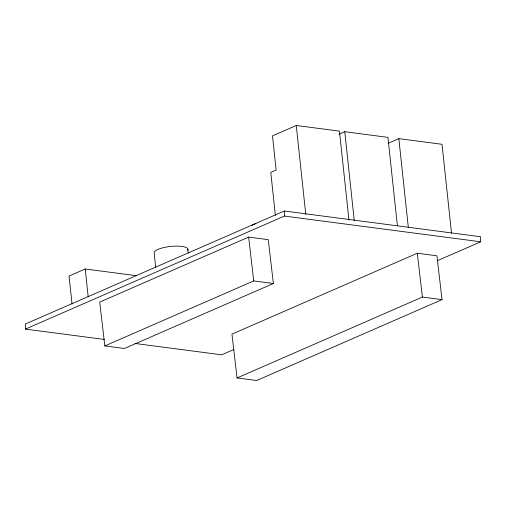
<?xml version="1.0" encoding="UTF-8"?>
<svg xmlns="http://www.w3.org/2000/svg" width="506" height="506" viewBox="0 0 506 506"><rect width="100%" height="100%" fill="white"/><g stroke="black" fill="none" stroke-linecap="round" stroke-linejoin="round"><path stroke-width="0.76" d="M348.957 220.129L339.444 131.136L296.263 125.475L272.487 135.855L276.143 170.079L270.786 172.419L275.384 215.442M339.121 134.172L344.769 131.712L387.95 137.373L397.374 225.581M136.702 275.732L85.229 268.99L69.044 276.055L72.029 303.992M388.127 143.312L398.836 138.638L442.023 144.292L451.529 233.285M437.292 260.735L480.7 241.792L480.573 236.732L284.296 211.008L25.3 324.036L25.427 329.102L104.407 339.45M25.427 329.102L284.423 216.075L480.7 241.792M248.642 237.105L99.72 302.095L104.818 345.921L124.444 348.495L273.366 283.505L268.269 239.673L248.642 237.105L253.74 280.931L104.818 345.921M417.298 253.234L231.957 334.124L237.055 377.95L256.687 380.525L442.029 299.634L436.931 255.808L417.298 253.234L422.402 297.066L237.055 377.95M234 349.456L221.704 354.826L134.906 343.447M422.402 297.066L442.029 299.634M253.74 280.931L273.366 283.505M398.836 138.638L408.348 227.624M344.769 131.712L354.276 220.698M296.263 125.475L305.776 214.468M187.89 249.167L188.308 253.076M155.665 267.136L154.166 253.051A16.983 4.68 -6.1 0 1 172.23 246.295A16.983 4.68 -6.1 0 1 187.574 250.426M85.229 268.99L88.215 296.927M284.296 211.008L284.423 216.075M251.697 225.524A15.344 4.231 -6.1 0 1 255.935 223.576"/></g></svg>
